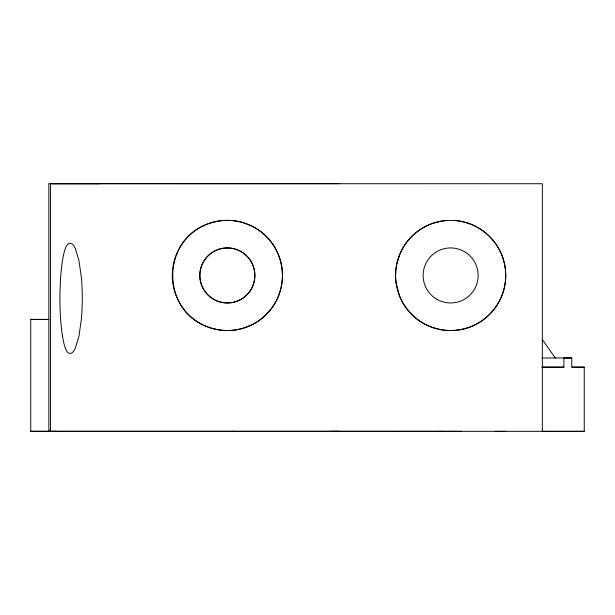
<?xml version="1.0" encoding="UTF-8"?>
<svg xmlns="http://www.w3.org/2000/svg" width="615" height="615" viewBox="0 0 615 615"><rect width="100%" height="100%" fill="white"/><g stroke="black" fill="none" stroke-linecap="round" stroke-linejoin="round"><path stroke-width="0.92" d="M542.345 367.155L563.894 367.147L563.894 357.976L571.773 357.976L571.773 367.147L584.25 367.14L584.25 431.33L542.345 431.353L542.353 183.739L48.839 183.708L48.839 431.323L584.25 431.33M339.711 183.67L49.354 183.67M440.317 329.555A58.294 56.626 -90 0 0 467.661 327.833C485.304 322.145 499.418 307.116 503.993 289.15A52.59 50.107 -90 0 0 503.993 261.752C499.418 243.786 485.304 228.757 467.661 223.068A58.294 56.626 -90 0 0 440.317 221.346L433.621 223.068A56.142 55.327 -90 0 0 415.532 233.008C399.327 246.215 392.016 268.955 397.29 289.142A55.081 55.081 0 0 0 458.682 329.94A55.081 55.081 0 0 0 505.668 273.145A55.081 55.081 0 0 0 454.101 220.478M397.39 261.752L399.427 255.171A55.081 55.081 0 0 1 447.182 220.478M399.304 255.548L397.29 261.752A55.081 55.081 0 0 0 395.991 282.346L399.427 295.723A54.981 54.182 -90 0 0 410.489 313.15L415.532 317.894A56.142 55.327 -90 0 0 433.621 327.833L440.317 329.555M339.672 431.284L330.078 431.261M250.797 325.289L244.37 327.833A56.665 55.842 -90 0 1 210.322 327.833C160.269 312.843 160.269 238.043 210.33 223.061A56.665 55.842 90 0 1 244.37 223.061L250.797 225.613M99.092 183.731L50.461 183.708L50.461 431.323L30.75 431.3L30.75 319.416L47.901 319.4M30.75 431.3L461.442 431.307M505.284 431.346L505.715 431.346L495.198 431.338M48.839 319.439L30.765 319.416M541.9 357.976L571.773 357.976M541.9 367.147L563.894 367.147M571.873 367.14L584.25 367.14M52.559 431.284L56.226 431.284M439.617 431.307L441.27 431.307M232.57 431.3L234.215 431.307M49.346 431.284L50.461 431.284M542.345 339.626L555.307 357.968M62.476 336.059L63.337 340.795A56.111 9.433 -90 0 0 66.42 350.735L67.85 352.457A57.61 12.415 90 0 0 75.307 348.205L78.989 336.067L81.434 318.639A53.92 11.623 90 0 0 81.434 278.08L78.989 260.652L75.307 248.522A57.61 12.415 90 0 0 67.858 244.263L66.42 245.969A56.111 9.433 -90 0 0 63.337 255.909L62.476 260.645A54.643 9.187 -90 0 0 62.469 336.098M250.828 225.544A55.058 54.766 90 0 1 250.828 325.35M251.458 288.696L249.605 291.61A27.514 27.514 0 0 1 229.072 302.895L225.62 302.895A27.514 27.514 0 0 1 205.087 291.61L203.234 288.696A27.514 27.514 0 0 1 225.62 247.983L229.072 247.983A27.514 27.514 0 0 1 251.458 288.696M395.991 431.338L395.56 431.338L395.991 431.346M199.806 323.144A55.081 55.081 0 0 0 282.423 275.443A55.081 55.081 0 0 0 199.806 227.742A55.081 55.081 0 0 0 199.806 323.144M213.589 299.267A27.514 27.514 0 0 0 254.856 275.443A27.514 27.514 0 0 0 213.589 251.62A27.514 27.514 0 0 0 213.589 299.267M436.881 299.274A27.514 27.514 0 0 0 478.155 275.443A27.514 27.514 0 0 0 436.881 251.62A27.514 27.514 0 0 0 436.881 299.274"/></g></svg>
